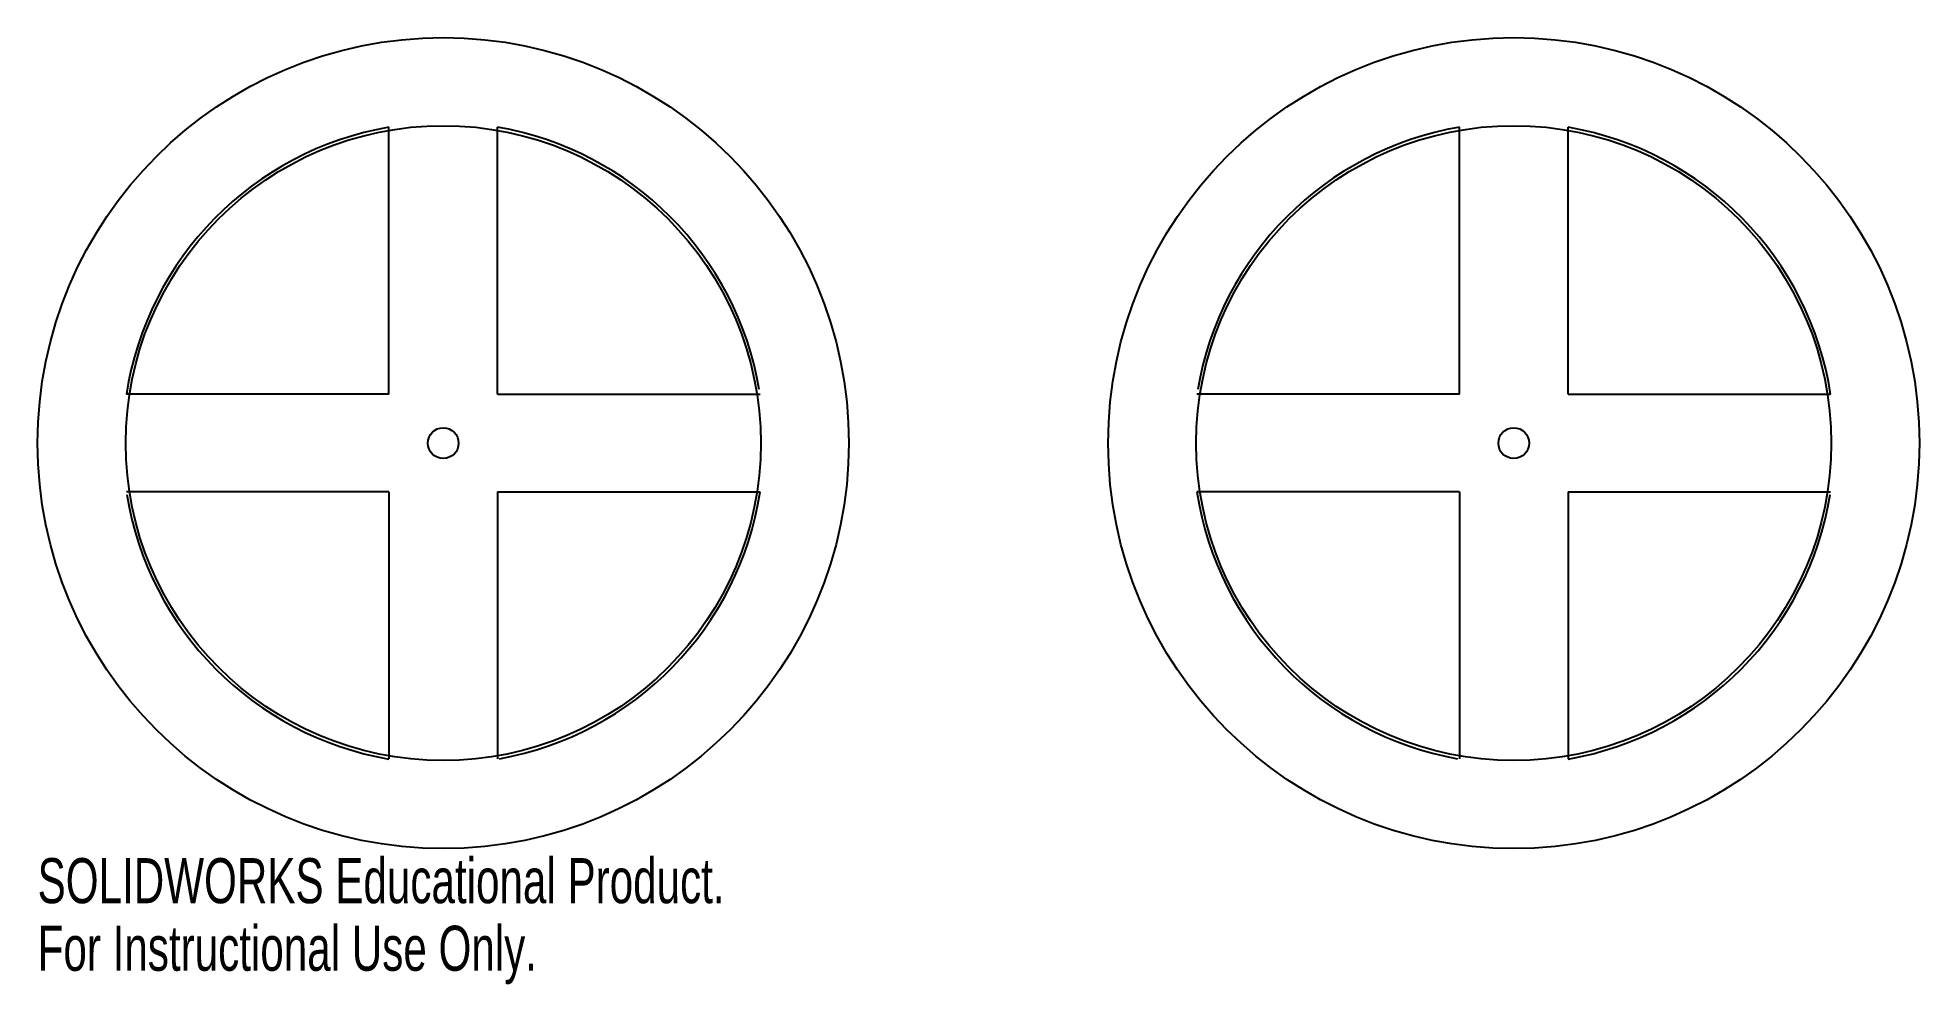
# Model space of a CAD drawing. Header units: inches. Extents: x -3.97 to 3.97, y -2.29 to 1.71.
import ezdxf

# ---------------------------------------------------------------- set-up
doc = ezdxf.new("R2010")
doc.units = ezdxf.units.IN
doc.header["$MEASUREMENT"] = 0
doc.styles.add('SLDTEXTSTYLE0', font='TXT', dxfattribs={"width": 0.7})

msp = doc.modelspace()

# ---------------------------------------------------------------- linework, layer by layer
at = {"color": 7, "linetype": 'Continuous'}
for p, q in [((-2.4898, 0.2063), (-2.4898, 1.334)), ((-2.0304, 0.2063), (-2.0304, 1.334)), ((2.0304, 0.2063), (2.0304, 1.334)), ((2.4898, 0.2063), (2.4898, 1.334)), ((-2.4898, 0.2063), (-3.598, 0.2063)), ((-2.0304, 0.2063), (-0.9223, 0.2063)), ((2.0304, 0.2063), (0.9223, 0.2063)), ((2.4898, 0.2063), (3.598, 0.2063)), ((-2.4898, -0.2063), (-3.598, -0.2063)), ((-2.4898, -0.2063), (-2.4898, -1.334)), ((-2.0304, -0.2063), (-0.9223, -0.2063)), ((-2.0304, -0.2063), (-2.0304, -1.334)), ((2.0304, -0.2063), (0.9223, -0.2063)), ((2.0304, -0.2063), (2.0304, -1.334)), ((2.4898, -0.2063), (2.4898, -1.334)), ((2.4898, -0.2063), (3.598, -0.2063))]:
    msp.add_line(p, q, dxfattribs=at)
for centre, radius in [((-2.2601, 0), 1.7126), ((2.2601, 0), 1.7126), ((-2.2601, 0), 1.3407), ((2.2601, 0), 1.3407), ((-2.2601, 0), 0.065), ((2.2601, 0), 0.065)]:
    msp.add_circle(centre, radius, dxfattribs=at)
for centre, start, end in [((-2.2601, 0), 99.77015, 171.23487), ((-2.2601, 0), 9.61664, 80.22985), ((2.2601, 0), 99.77015, 170.38336), ((2.2601, 0), 8.76513, 80.22985), ((-2.2601, 0), 189.23934, 260.22985), ((-2.2601, 0), 280.09301, 351.23487), ((2.2601, 0), 188.76513, 259.90699), ((2.2601, 0), 279.77015, 350.76066)]:
    msp.add_arc(centre, 1.3537, start, end, dxfattribs=at)

# ---------------------------------------------------------------- texts
at = {"color": 7, "linetype": 'Continuous', "char_height": 0.1903, "attachment_point": 1, "style": 'SLDTEXTSTYLE0'}
for s, insert in [('SOLIDWORKS Educational Product.', (-3.9728, -1.7528)), ('For Instructional Use Only.', (-3.9728, -2.0382))]:
    msp.add_mtext(s, dxfattribs=dict(at, insert=insert))

doc.saveas('drawing.dxf')
